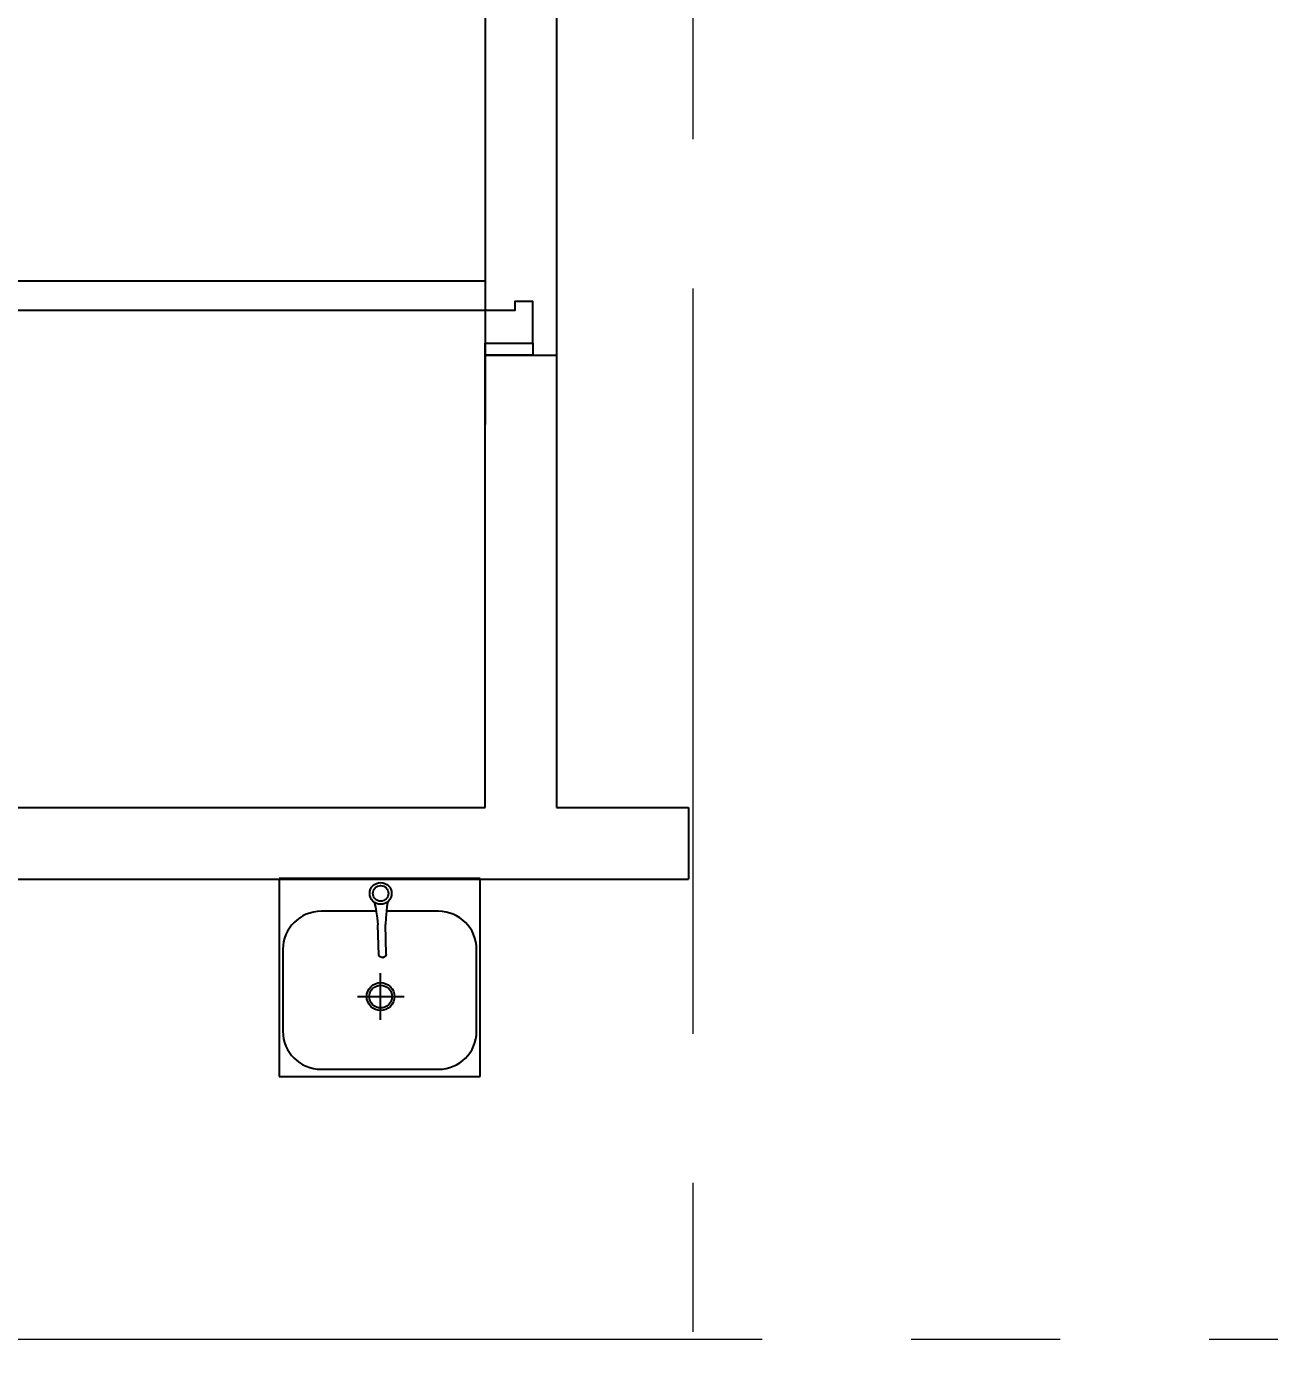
# Model space of a CAD drawing. Header units: millimetres. Extents: x 0 to 8967983, y -224399 to 13801.
# Drawn here: x 55476 to 57560, y -199231 to -196980 of the extents above; entities that cross this region are included whole.
import ezdxf
from ezdxf import colors
from ezdxf.entities.mleader import LeaderData, LeaderLine
from ezdxf.math import Vec2, Vec3

# ---------------------------------------------------------------- set-up
doc = ezdxf.new("R2010")
doc.units = ezdxf.units.MM
doc.header["$LTSCALE"] = 10
doc.linetypes.add('CENTER', pattern=[2, 1.25, -0.25, 0.25, -0.25])
doc.layers.add('АР_Оси', color=142, linetype='Continuous', lineweight=9)
doc.layers.add('Архитектура', color=251, linetype='Continuous')
doc.layers.get('0').off()
doc.layers.get('0').freeze()
doc.styles.add('ISOCPEUR', font='isocpeur.TTF', dxfattribs={"width": 0.7})

# ---------------------------------------------------------------- blocks, each defined once
blk = doc.blocks.new('_DOTSMALL')
at = {"color": 0, "linetype": 'ByBlock', "const_width": 0.5}
blk.add_lwpolyline([(-0.0625, 0, 1), (0.0625, 0, 1)], format="xyb", close=True, dxfattribs=at)

msp = doc.modelspace()

# ---------------------------------------------------------------- linework, layer by layer
at = {"layer": 'АР_Оси', "linetype": 'CENTER', "ltscale": 100}
for p, q in [((56593.5, -165418.4), (56593.5, -218973.7)), ((41459.8, -199180.9), (80327.1, -199180.9))]:
    msp.add_line(p, q, dxfattribs=at)
at = {"layer": 'Архитектура', "lineweight": 25, "transparency": 33554684}
for p, q in [((55899.9, -198408.1), (55899.9, -198740.1)), ((56236.9, -198408.1), (55899.9, -198408.1)), ((56236.9, -198740.1), (56236.9, -198408.1)), ((56062.5, -198463.1), (55969.9, -198463.1)), ((56058.3, -198447), (56059.9, -198450.4)), ((56058.3, -198447), (56059.9, -198450.4)), ((56059.8, -198450.2), (56061.3, -198456.1)), ((56061.3, -198456.1), (56062.6, -198464)), ((56062.6, -198464), (56063.9, -198474.3)), ((56079.6, -198462.9), (56078.6, -198473.9)), ((56080.5, -198454.9), (56079.6, -198462.9)), ((56166.9, -198463.1), (56079.6, -198463.1)), ((56081.6, -198449), (56080.5, -198454.9)), ((56082.9, -198445.7), (56081.6, -198449.1)), ((56063.9, -198474.3), (56065.1, -198485.6)), ((56065.3, -198486.6), (56065.1, -198485.6)), ((56065.3, -198486.6), (56065.1, -198485.6)), ((56065.3, -198486.7), (56065.3, -198486.6)), ((56066.7, -198536), (56065.3, -198486.6)), ((56078.6, -198473.9), (56078, -198485.3)), ((56079.4, -198535.7), (56078, -198485.3)), ((56079.4, -198535.7), (56078, -198485.3)), ((55905.9, -198527.1), (55905.9, -198664.1)), ((56230.9, -198664.1), (56230.9, -198527.1)), ((56067, -198537), (56066.7, -198536)), ((56067, -198537), (56066.7, -198536)), ((56067.5, -198537.9), (56067, -198537)), ((56067.5, -198537.9), (56067, -198537)), ((56068.2, -198538.7), (56067.5, -198537.9)), ((56069, -198539.4), (56068.2, -198538.7)), ((56069, -198539.4), (56068.2, -198538.7)), ((56069.9, -198539.9), (56069, -198539.4)), ((56069.9, -198539.9), (56069, -198539.4)), ((56071, -198540.3), (56069.9, -198539.9)), ((56071, -198540.3), (56069.9, -198539.9)), ((56071.1, -198540.4), (56070.5, -198540)), ((56071.9, -198540.7), (56071.1, -198540.4)), ((56072.4, -198540.6), (56071.4, -198540.4)), ((56072.4, -198540.6), (56071.4, -198540.4)), ((56072.7, -198540.8), (56071.9, -198540.7)), ((56073.5, -198540.6), (56072.4, -198540.6)), ((56073.5, -198540.6), (56072.4, -198540.6)), ((56073.6, -198540.9), (56072.7, -198540.8)), ((56074.6, -198540.5), (56073.5, -198540.6)), ((56074.6, -198540.5), (56073.5, -198540.6)), ((56074.4, -198540.8), (56073.6, -198540.9)), ((56075.2, -198540.6), (56074.4, -198540.8)), ((56075.7, -198540.2), (56074.6, -198540.5)), ((56075.7, -198540.2), (56074.6, -198540.5)), ((56076, -198540.2), (56075.2, -198540.6)), ((56076.3, -198539.7), (56075.3, -198540.2)), ((56076.3, -198539.7), (56075.3, -198540.2)), ((56076.5, -198539.9), (56076, -198540.2)), ((56077.2, -198539.1), (56076.3, -198539.7)), ((56077.2, -198539.1), (56076.3, -198539.7)), ((56078, -198538.4), (56077.2, -198539.1)), ((56078, -198538.4), (56077.2, -198539.1)), ((56078.7, -198537.5), (56078, -198538.4)), ((56079.1, -198536.6), (56078.7, -198537.5)), ((56079.4, -198535.7), (56079.1, -198536.6)), ((56079.4, -198535.7), (56079.1, -198536.6)), ((56069.9, -198644.9), (56069.8, -198566.6)), ((56031.2, -198606.1), (56109.5, -198606.1)), ((55969.9, -198728.1), (56166.9, -198728.1)), ((55899.9, -198740.1), (56236.9, -198740.1))]:
    msp.add_line(p, q, dxfattribs=at)
for points in [[(56245, -195946.5), (56245, -197646.5)], [(56365, -195946.5), (56365, -197646.5)], [(56245, -197510.5), (56325, -197510.5), (56325, -197440.5), (56295, -197440.5), (56295, -197455.5), (56245, -197455.5), (56245, -197510.5)], [(56325, -197530.5), (56245, -197530.5), (56245, -197510.5), (56325, -197510.5), (56325, -197530.5)], [(56245, -198289.1), (56245, -197530.5)], [(56245, -197530.5), (56365, -197530.5)], [(56365, -197530.5), (56365, -198289.1)], [(53913.3, -198289.1), (56245, -198289.1)], [(56365, -198289.1), (56586.5, -198289.1)], [(56586.5, -198289.1), (56586.4, -198409.1)], [(53913.3, -198409.1), (56586.4, -198409.1)]]:
    msp.add_lwpolyline(points, dxfattribs=at)
msp.add_lwpolyline([(56245, -197455.5), (55245, -197455.5), (55245, -197405.6), (56245, -197405.6)], close=True, dxfattribs=at)
for radius in [18.3, 13]:
    msp.add_circle((56069.9, -198433.1), radius, dxfattribs=at)
for centre, radius, start, end in [((56245, -197455.5), 1000, 90, 180), ((55969.9, -198527.1), 64, 90, 180), ((56166.9, -198527.1), 64, 0, 90), ((55969.9, -198664.1), 64, 180, 270), ((56166.9, -198664.1), 64, 270, 0)]:
    msp.add_arc(centre, radius, start, end, dxfattribs=at)
for major_axis in [(-16.5, 16.5), (-13.5, 13.5)]:
    msp.add_ellipse((56069.9, -198606.1), major_axis=major_axis, ratio=1, start_param=4.712389, end_param=10.995574, dxfattribs=at)

# ---------------------------------------------------------------- leaders
ml = msp.add_multileader_mtext('Standard', dxfattribs=at)
ml.set_content('0,000', color=256, style='ISOCPEUR')
ml.set_leader_properties(color=256, linetype='Continuous', lineweight=-1)
ml.set_arrow_properties(name='DOTSMALL')
ml.build(insert=Vec2(0, 0))
ml.multileader.update_dxf_attribs({"has_text_frame": 1, "text_left_attachment_type": 4, "text_right_attachment_type": 4, "dogleg_length": 100, "arrow_head_size": 180})
ctx = ml.context
ctx.base_point, ctx.char_height, ctx.arrow_head_size, ctx.landing_gap_size, ctx.plane_origin = Vec3(55258.7, -205011.7, 0), 250, 180, 50, Vec3(53097.5, -205536.3, 0)
ctx.left_attachment, ctx.right_attachment = 4, 4
notes = []
notes.append((ctx, [(0, (0, 0, 0), (0, 0), (1, 0), 1, [])]))
ctx.mtext.insert, ctx.mtext.width, ctx.mtext.line_spacing_style, ctx.mtext.flow_direction = Vec3(55308.7, -204611.7, 0), 852.697, 2, 5
ml = msp.add_multileader_mtext('Standard', dxfattribs=at)
ml.set_content('%%P0,000', color=256, style='ISOCPEUR')
ml.set_leader_properties(color=256, linetype='Continuous', lineweight=-1)
ml.set_arrow_properties(name='DOTSMALL')
ml.build(insert=Vec2(0, 0))
ml.multileader.update_dxf_attribs({"has_text_frame": 1, "text_left_attachment_type": 4, "text_right_attachment_type": 4, "dogleg_length": 100, "arrow_head_size": 180})
ctx = ml.context
ctx.base_point, ctx.char_height, ctx.arrow_head_size, ctx.landing_gap_size, ctx.plane_origin = Vec3(75855.9, -202520.9), 250, 180, 50, Vec3(72784.8, -204110.5)
ctx.left_attachment, ctx.right_attachment = 4, 4
notes.append((ctx, [(0, (0, 0, 0), (0, 0), (1, 0), 1, [])]))
ctx.mtext.insert, ctx.mtext.width, ctx.mtext.line_spacing_style, ctx.mtext.flow_direction = Vec3(75905.9, -202187.6), 852.697, 2, 5
ml = msp.add_multileader_mtext('Standard', dxfattribs=at)
ml.set_content('%%P0,000', color=256, style='ISOCPEUR')
ml.set_leader_properties(color=256, linetype='Continuous', lineweight=-1)
ml.set_arrow_properties(name='DOTSMALL')
ml.build(insert=Vec2(0, 0))
ml.multileader.update_dxf_attribs({"has_text_frame": 1, "text_left_attachment_type": 4, "text_right_attachment_type": 4, "dogleg_length": 100, "arrow_head_size": 180})
ctx = ml.context
ctx.base_point, ctx.char_height, ctx.arrow_head_size, ctx.landing_gap_size, ctx.plane_origin = Vec3(73396.1, -204238.8), 250, 180, 50, Vec3(70277.3, -203473.6)
ctx.left_attachment, ctx.right_attachment = 4, 4
notes.append((ctx, [(0, (0, 0, 0), (0, 0), (1, 0), 1, [])]))
ctx.mtext.insert, ctx.mtext.width, ctx.mtext.line_spacing_style, ctx.mtext.flow_direction = Vec3(73446.1, -203905.4), 852.697, 2, 5
ml = msp.add_multileader_mtext('Standard', dxfattribs=at)
ml.set_content('Л.3', color=256, style='ISOCPEUR')
ml.set_leader_properties(color=256, linetype='Continuous', lineweight=-1)
ml.set_arrow_properties(name='DOTSMALL')
ml.build(insert=Vec2(0, 0))
ml.multileader.update_dxf_attribs({"has_text_frame": 1, "text_left_attachment_type": 4, "text_right_attachment_type": 4, "dogleg_length": 100, "arrow_head_size": 180})
ctx = ml.context
ctx.base_point, ctx.char_height, ctx.arrow_head_size, ctx.landing_gap_size, ctx.plane_origin = Vec3(73917.9, -204990.7), 250, 180, 50, Vec3(98695.6, -215170.2)
ctx.left_attachment, ctx.right_attachment = 4, 4
notes.append((ctx, [(0, (0, 0, 0), (0, 0), (1, 0), 1, [])]))
ctx.mtext.insert, ctx.mtext.width, ctx.mtext.line_spacing_style, ctx.mtext.flow_direction = Vec3(73967.9, -204657.4), 852.697, 2, 5
for ctx, leaders in notes:
    for number, flags, end, landing, length, lines in leaders:
        leader = LeaderData()
        leader.index, (leader.has_last_leader_line, leader.has_dogleg_vector, leader.attachment_direction) = number, flags
        leader.last_leader_point, leader.dogleg_vector, leader.dogleg_length = Vec3(end), Vec3(landing), length
        for number, points, colour, breaks in lines:
            line = LeaderLine()
            line.index, line.vertices, line.color, line.breaks = number, Vec3.list(points), colors.encode_raw_color(colour), breaks
            leader.lines.append(line)
        ctx.leaders.append(leader)

doc.saveas('drawing.dxf')
